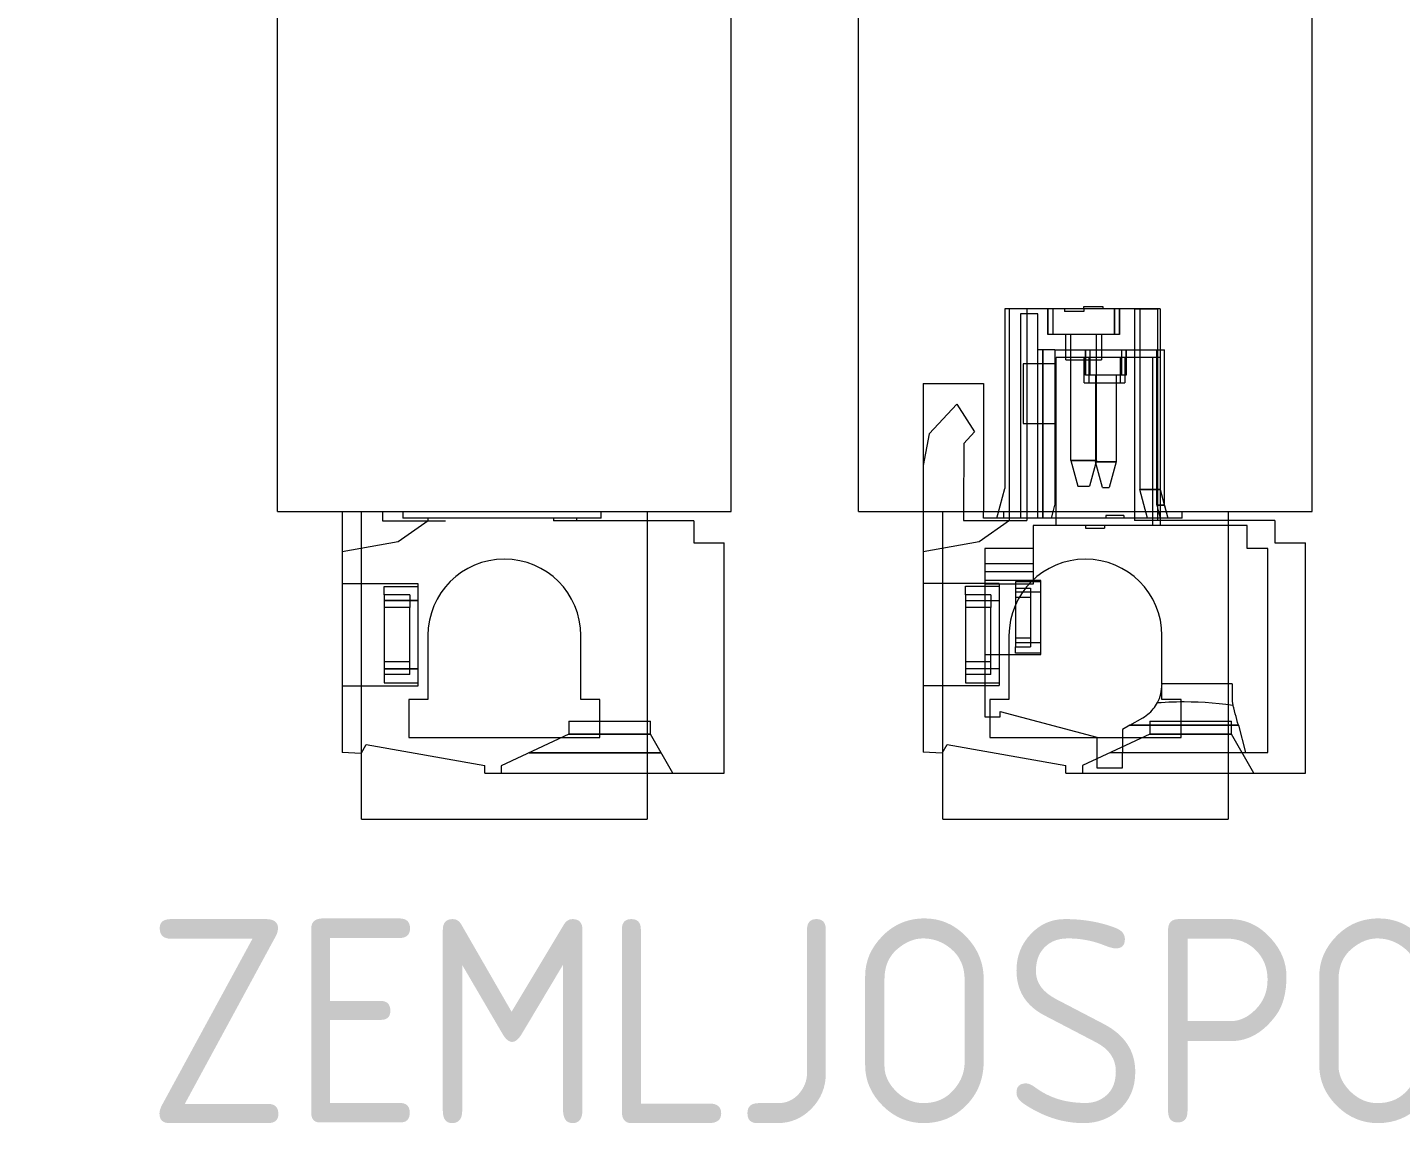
# Model space of a CAD drawing. Header units: millimetres. Extents: x 37984 to 70752, y 14140 to 37584.
# Drawn here: x 39358.2 to 39412.1, y 35640.7 to 35683.6 of the extents above; entities that cross this region are included whole.
import ezdxf

# ---------------------------------------------------------------- set-up
doc = ezdxf.new("R2010")
doc.units = ezdxf.units.MM
doc.set_wipeout_variables(frame=1)
doc.layers.add('! NO PLOT !', color=7, linetype='Continuous', true_color=0xff75dd, plot=False)
doc.layers.add('000-PI-Oprema', color=30, linetype='Continuous', lineweight=5)
doc.styles.add('PI0', font='isocpeur.ttf', dxfattribs={"width": 0.9})

# ---------------------------------------------------------------- blocks, each defined once
blk = doc.blocks.new('U30_48290102')
at = {"layer": '000-PI-Oprema'}
for p, q in [((47050.504, 36544.909), (47052.307, 36544.909)), ((47050.504, 36544.909), (47050.504, 36544.909)), ((47050.504, 36544.909), (47050.504, 36544.909)), ((47052.307, 36544.909), (47051.122, 36544.077)), ((47052.307, 36544.909), (47052.307, 36544.909)), ((47052.307, 36544.909), (47052.307, 36544.909)), ((47052.307, 36544.909), (47052.307, 36544.909)), ((47052.307, 36544.909), (47052.307, 36544.909)), ((47052.307, 36544.909), (47052.307, 36544.909)), ((47052.307, 36544.909), (47052.307, 36544.909)), ((47052.307, 36544.909), (47052.307, 36544.909)), ((47052.307, 36544.909), (47052.307, 36544.909)), ((47052.307, 36544.909), (47052.987, 36544.909)), ((47052.307, 36544.909), (47052.307, 36544.909)), ((47052.307, 36544.909), (47052.307, 36544.909)), ((47052.307, 36544.909), (47052.307, 36544.909)), ((47052.987, 36544.909), (47052.987, 36544.909)), ((47052.987, 36544.909), (47052.987, 36544.909)), ((47052.987, 36544.909), (47052.987, 36544.909)), ((47052.987, 36544.909), (47052.987, 36544.909)), ((47057.222, 36544.909), (47057.222, 36544.909)), ((47057.222, 36544.909), (47057.222, 36544.909)), ((47057.222, 36544.909), (47057.222, 36544.909)), ((47062.722, 36544.909), (47057.222, 36544.909)), ((47057.222, 36544.909), (47057.222, 36544.909)), ((47057.222, 36544.909), (47057.222, 36544.909)), ((47060.892, 36544.909), (47060.892, 36535.009)), ((47062.722, 36544.909), (47062.722, 36544.039)), ((47062.722, 36544.909), (47062.722, 36544.909)), ((47051.122, 36544.077), (47048.922, 36543.689)), ((47051.122, 36544.077), (47051.122, 36544.077)), ((47051.122, 36544.077), (47051.122, 36544.077)), ((47051.122, 36544.077), (47051.122, 36544.077)), ((47062.722, 36544.039), (47063.922, 36544.039)), ((47062.722, 36544.039), (47062.722, 36544.039)), ((47063.922, 36544.039), (47063.922, 36544.039)), ((47063.922, 36535.009), (47063.922, 36544.039)), ((47048.922, 36543.689), (47048.922, 36535.822)), ((47048.922, 36543.689), (47048.922, 36543.689)), ((47048.922, 36543.689), (47048.922, 36543.689)), ((47048.922, 36543.689), (47048.922, 36543.689)), ((47051.904, 36542.439), (47048.922, 36542.439)), ((47051.904, 36542.439), (47048.922, 36542.439)), ((47051.904, 36542.439), (47048.922, 36542.439)), ((47051.904, 36542.439), (47048.922, 36542.439)), ((47050.58, 36542.001), (47050.58, 36542.331)), ((47050.58, 36542.331), (47051.904, 36542.331)), ((47050.58, 36542.331), (47051.904, 36542.331)), ((47050.58, 36542.331), (47051.904, 36542.331)), ((47050.58, 36542.331), (47051.904, 36542.331)), ((47051.904, 36538.439), (47051.904, 36542.439)), ((47051.58, 36542.001), (47050.58, 36542.001)), ((47051.58, 36542.001), (47050.58, 36542.001)), ((47051.58, 36542.001), (47050.58, 36542.001)), ((47051.58, 36542.001), (47050.58, 36542.001)), ((47050.58, 36542.001), (47050.58, 36539.372)), ((47051.904, 36541.777), (47050.58, 36541.777)), ((47050.58, 36541.777), (47051.904, 36541.777)), ((47050.58, 36541.777), (47051.904, 36541.777)), ((47050.58, 36541.777), (47051.904, 36541.777)), ((47051.58, 36542.001), (47051.58, 36541.506)), ((47051.58, 36541.506), (47050.58, 36541.506)), ((47051.58, 36541.506), (47050.58, 36541.506)), ((47051.58, 36541.506), (47050.58, 36541.506)), ((47051.58, 36541.506), (47050.58, 36541.506)), ((47050.58, 36541.506), (47050.58, 36539.102)), ((47051.58, 36538.877), (47051.58, 36541.506)), ((47052.292, 36540.404), (47052.292, 36537.904)), ((47052.292, 36540.404), (47052.292, 36540.404)), ((47058.292, 36537.904), (47058.292, 36540.404)), ((47058.292, 36540.404), (47058.292, 36540.404)), ((47051.58, 36539.372), (47050.58, 36539.372)), ((47051.58, 36539.372), (47050.58, 36539.372)), ((47051.58, 36539.372), (47050.58, 36539.372)), ((47051.58, 36539.372), (47050.58, 36539.372)), ((47051.904, 36539.102), (47050.58, 36539.102)), ((47050.58, 36539.102), (47051.904, 36539.102)), ((47050.58, 36539.102), (47051.904, 36539.102)), ((47050.58, 36539.102), (47051.904, 36539.102)), ((47050.58, 36539.102), (47050.58, 36538.548)), ((47048.922, 36538.439), (47051.904, 36538.439)), ((47048.922, 36538.439), (47051.904, 36538.439)), ((47048.922, 36538.439), (47051.904, 36538.439)), ((47048.922, 36538.439), (47051.904, 36538.439)), ((47051.58, 36538.877), (47050.58, 36538.877)), ((47051.58, 36538.877), (47050.58, 36538.877)), ((47051.58, 36538.877), (47050.58, 36538.877)), ((47051.58, 36538.877), (47050.58, 36538.877)), ((47050.58, 36538.548), (47051.904, 36538.548)), ((47050.58, 36538.548), (47051.904, 36538.548)), ((47050.58, 36538.548), (47051.904, 36538.548)), ((47050.58, 36538.548), (47051.904, 36538.548)), ((47051.542, 36537.904), (47051.542, 36536.404)), ((47052.292, 36537.904), (47051.542, 36537.904)), ((47051.542, 36537.904), (47051.542, 36537.904)), ((47052.292, 36537.904), (47052.292, 36537.904)), ((47059.042, 36537.904), (47058.292, 36537.904)), ((47058.292, 36537.904), (47058.292, 36537.904)), ((47059.042, 36536.404), (47059.042, 36537.904)), ((47059.042, 36537.904), (47059.042, 36537.904)), ((47057.822, 36537.049), (47057.822, 36537.049)), ((47057.822, 36537.049), (47057.822, 36537.049)), ((47057.822, 36537.049), (47057.822, 36537.049)), ((47057.822, 36537.049), (47061.022, 36537.049)), ((47057.822, 36537.049), (47057.822, 36536.539)), ((47057.822, 36537.049), (47057.822, 36537.049)), ((47061.022, 36537.049), (47061.022, 36537.049)), ((47061.022, 36537.049), (47061.022, 36537.049)), ((47061.022, 36537.049), (47061.022, 36537.049)), ((47061.022, 36536.539), (47061.022, 36537.049)), ((47061.022, 36537.049), (47061.022, 36537.049)), ((47051.542, 36536.404), (47059.042, 36536.404)), ((47051.542, 36536.404), (47051.542, 36536.404)), ((47057.822, 36536.539), (47055.172, 36535.303)), ((47061.022, 36536.539), (47057.822, 36536.539)), ((47057.822, 36536.539), (47057.822, 36536.539)), ((47057.822, 36536.539), (47057.822, 36536.539)), ((47057.822, 36536.539), (47057.822, 36536.539)), ((47057.822, 36536.539), (47061.022, 36536.539)), ((47057.822, 36536.539), (47057.822, 36536.539)), ((47059.042, 36536.404), (47059.042, 36536.404)), ((47061.022, 36536.539), (47061.022, 36536.539)), ((47061.022, 36536.539), (47061.022, 36536.539)), ((47061.906, 36535.009), (47061.022, 36536.539)), ((47061.022, 36536.539), (47061.022, 36536.539)), ((47061.022, 36536.539), (47061.022, 36536.539)), ((47049.672, 36535.789), (47048.922, 36535.822)), ((47048.922, 36535.822), (47048.922, 36535.822)), ((47049.672, 36535.789), (47049.869, 36536.13)), ((47049.672, 36535.789), (47049.672, 36535.789)), ((47049.692, 36533.204), (47049.692, 36535.824)), ((47049.869, 36536.13), (47054.522, 36535.309)), ((47049.869, 36536.13), (47049.869, 36536.13)), ((47061.44, 36535.815), (47056.269, 36535.815)), ((47056.269, 36535.815), (47061.44, 36535.815)), ((47061.44, 36535.815), (47056.269, 36535.815)), ((47056.269, 36535.815), (47061.44, 36535.815)), ((47056.269, 36535.815), (47061.44, 36535.815)), ((47061.44, 36535.815), (47056.269, 36535.815)), ((47054.522, 36535.009), (47054.522, 36535.309)), ((47054.522, 36535.309), (47054.522, 36535.309)), ((47055.172, 36535.303), (47055.172, 36535.303)), ((47055.172, 36535.303), (47055.172, 36535.303)), ((47055.172, 36535.303), (47055.172, 36535.303)), ((47055.172, 36535.303), (47055.172, 36535.009)), ((47055.172, 36535.303), (47055.172, 36535.303)), ((47054.522, 36535.009), (47063.922, 36535.009)), ((47054.522, 36535.009), (47054.522, 36535.009)), ((47055.172, 36535.009), (47055.172, 36535.009)), ((47055.172, 36535.009), (47055.172, 36535.009)), ((47055.172, 36535.009), (47055.172, 36535.009)), ((47055.172, 36535.009), (47055.172, 36535.009)), ((47060.892, 36535.009), (47060.892, 36533.204)), ((47061.906, 36535.009), (47061.906, 36535.009)), ((47061.906, 36535.009), (47061.906, 36535.009)), ((47061.906, 36535.009), (47061.906, 36535.009)), ((47061.906, 36535.009), (47061.906, 36535.009)), ((47063.922, 36535.009), (47063.922, 36535.009)), ((47049.692, 36533.204), (47060.892, 36533.204)), ((47049.692, 36533.204), (47049.692, 36533.204)), ((47060.892, 36533.204), (47060.892, 36533.204))]:
    blk.add_line(p, q, dxfattribs=at)
blk.add_arc((47055.292, 36540.404), 3, 0, 180, dxfattribs=at)
blk.add_wipeout([(47046.392, 36634.767), (47064.192, 36634.767), (47064.192, 36545.267), (47046.392, 36545.267)]).dxf.layer = '000-PI-Oprema'
for p, q in [((47046.392, 36545.267), (47046.392, 36567.526)), ((47064.192, 36545.267), (47064.192, 36567.526)), ((47046.392, 36545.267), (47064.192, 36545.267)), ((47046.392, 36545.267), (47046.392, 36545.267)), ((47048.922, 36545.267), (47048.922, 36543.689)), ((47048.922, 36545.267), (47048.922, 36545.267)), ((47049.692, 36545.267), (47049.692, 36545.267)), ((47049.692, 36535.824), (47049.692, 36545.267)), ((47050.505, 36545.267), (47050.504, 36544.909)), ((47051.311, 36545.267), (47051.311, 36545.009)), ((47059.092, 36545.009), (47051.311, 36545.009)), ((47051.311, 36545.009), (47051.311, 36545.009)), ((47051.817, 36545.009), (47051.817, 36545.009)), ((47052.307, 36544.909), (47052.307, 36545.009)), ((47057.222, 36545.009), (47057.222, 36544.909)), ((47057.722, 36545.009), (47057.722, 36545.009)), ((47057.722, 36545.009), (47057.722, 36545.009)), ((47057.722, 36545.009), (47057.722, 36545.009)), ((47057.722, 36545.009), (47057.722, 36545.009)), ((47057.722, 36545.009), (47057.722, 36545.009)), ((47058.137, 36544.909), (47058.137, 36545.009)), ((47059.092, 36545.267), (47059.092, 36545.267)), ((47059.092, 36545.009), (47059.092, 36545.267)), ((47059.092, 36545.009), (47059.092, 36545.009)), ((47060.892, 36545.267), (47060.892, 36545.267)), ((47060.892, 36545.267), (47060.892, 36544.909)), ((47064.192, 36545.267), (47064.192, 36545.267))]:
    blk.add_line(p, q, dxfattribs=at)
blk = doc.blocks.new('Socomec C-31')
at = {"layer": '000-PI-Oprema'}
for p, q in [((4.111, -45.1), (5.915, -45.1)), ((4.111, -45.1), (4.111, -45.1)), ((5.915, -45.1), (4.73, -45.932)), ((5.915, -45.1), (5.915, -45.1)), ((5.915, -45.1), (6.595, -45.1)), ((5.915, -45.1), (5.915, -45.1)), ((5.915, -45.1), (5.915, -45.1)), ((5.915, -45.1), (5.915, -45.1)), ((5.915, -45.1), (5.915, -45.1)), ((5.915, -45.1), (5.915, -45.1)), ((6.595, -45.1), (6.595, -45.1)), ((6.595, -45.1), (6.595, -45.1)), ((10.83, -45.1), (10.83, -45.1)), ((16.33, -45.1), (10.83, -45.1)), ((10.83, -45.1), (10.83, -45.1)), ((10.83, -45.1), (10.83, -45.1)), ((11.85, -45.3), (11.85, -45.1)), ((14.5, -45.1), (14.5, -55)), ((16.33, -45.1), (16.33, -45.1)), ((16.33, -45.1), (16.33, -45.97)), ((6.85, -45.3), (6.85, -45.3)), ((15.25, -45.3), (6.85, -45.3)), ((6.85, -45.3), (6.85, -46.2)), ((7.75, -45.3), (7.75, -45.3)), ((7.75, -45.3), (7.75, -45.3)), ((7.75, -45.3), (7.75, -45.3)), ((8.9, -45.3), (8.9, -45.3)), ((8.9, -45.3), (8.9, -45.3)), ((8.9, -45.3), (8.9, -45.4)), ((8.9, -45.4), (8.9, -45.4)), ((8.9, -45.4), (8.9, -45.4)), ((8.9, -45.4), (9.65, -45.4)), ((9.65, -45.3), (9.65, -45.4)), ((9.65, -45.3), (9.65, -45.4)), ((11.85, -45.3), (11.85, -45.3)), ((11.85, -45.3), (11.85, -45.3)), ((11.85, -45.3), (11.85, -45.3)), ((11.85, -45.3), (11.85, -45.3)), ((11.85, -45.3), (11.85, -45.3)), ((11.85, -45.3), (11.85, -45.3)), ((15.25, -45.3), (15.25, -45.3)), ((15.25, -46.2), (15.25, -45.3)), ((4.73, -45.932), (2.53, -46.32)), ((2.53, -46.32), (2.53, -54.187)), ((2.53, -46.32), (2.53, -46.32)), ((2.53, -46.32), (2.53, -46.32)), ((4.73, -45.932), (4.73, -45.932)), ((4.73, -45.932), (4.73, -45.932)), ((4.95, -46.2), (4.95, -46.2)), ((4.95, -46.2), (4.95, -52.8)), ((4.95, -46.2), (4.95, -46.2)), ((6.85, -46.2), (4.95, -46.2)), ((6.85, -46.2), (6.85, -46.2)), ((6.85, -46.2), (6.85, -46.2)), ((6.85, -46.2), (6.85, -47.1)), ((15.25, -46.2), (15.25, -46.2)), ((16.05, -46.2), (15.25, -46.2)), ((16.05, -46.2), (16.05, -46.2)), ((16.05, -54.2), (16.05, -46.2)), ((16.33, -45.97), (16.33, -45.97)), ((16.33, -45.97), (17.53, -45.97)), ((17.53, -45.97), (17.53, -45.97)), ((17.53, -55), (17.53, -45.97)), ((6.85, -46.8), (4.95, -46.8)), ((6.85, -46.8), (4.95, -46.8)), ((6.85, -46.8), (4.95, -46.8)), ((4.95, -47.1), (4.95, -47.1)), ((4.95, -47.1), (4.95, -47.1)), ((4.95, -47.1), (6.85, -47.1)), ((6.85, -47.1), (6.85, -47.1)), ((6.85, -47.1), (6.85, -47.6)), ((6.85, -47.1), (6.85, -47.1)), ((5.511, -47.57), (2.53, -47.57)), ((5.511, -47.57), (2.53, -47.57)), ((4.188, -48.008), (4.188, -47.679)), ((4.188, -47.679), (5.511, -47.679)), ((4.188, -47.679), (5.511, -47.679)), ((7.15, -47.45), (4.95, -47.45)), ((7.15, -47.45), (4.95, -47.45)), ((7.15, -47.45), (4.95, -47.45)), ((4.95, -47.6), (4.95, -47.6)), ((4.95, -47.6), (4.95, -47.6)), ((6.85, -47.6), (4.95, -47.6)), ((5.511, -47.57), (5.511, -51.57)), ((6.15, -47.5), (6.15, -47.91)), ((7.15, -47.5), (6.15, -47.5)), ((7.15, -47.5), (6.15, -47.5)), ((7.15, -47.5), (6.15, -47.5)), ((6.15, -47.749), (6.75, -47.749)), ((6.15, -47.749), (6.75, -47.749)), ((6.15, -47.749), (6.75, -47.749)), ((7.15, -47.91), (6.15, -47.91)), ((6.15, -47.91), (6.15, -49.697)), ((7.15, -47.91), (6.15, -47.91)), ((7.15, -47.91), (6.15, -47.91)), ((6.75, -47.749), (6.75, -49.697)), ((6.85, -47.6), (6.85, -47.6)), ((6.85, -47.6), (6.85, -47.6)), ((7.15, -50.35), (7.15, -47.45)), ((5.188, -48.008), (4.188, -48.008)), ((4.188, -48.008), (4.188, -50.637)), ((5.188, -48.008), (4.188, -48.008)), ((4.188, -48.233), (5.511, -48.233)), ((4.188, -48.233), (5.511, -48.233)), ((5.188, -48.008), (5.188, -48.503)), ((6.15, -48.103), (6.75, -48.103)), ((6.15, -48.103), (6.75, -48.103)), ((6.15, -48.103), (6.75, -48.103)), ((6.15, -48.103), (6.15, -50.051)), ((5.188, -48.503), (4.188, -48.503)), ((5.188, -48.503), (4.188, -48.503)), ((4.188, -48.503), (4.188, -50.907)), ((5.188, -51.132), (5.188, -48.503)), ((5.9, -49.613), (5.9, -52.113)), ((5.9, -49.613), (5.9, -49.613)), ((6.15, -49.697), (6.75, -49.697)), ((6.15, -49.697), (6.75, -49.697)), ((6.15, -49.697), (6.75, -49.697)), ((7.15, -49.89), (6.15, -49.89)), ((7.15, -49.89), (6.15, -49.89)), ((7.15, -49.89), (6.15, -49.89)), ((6.15, -50.051), (6.75, -50.051)), ((6.15, -50.3), (6.15, -50.051)), ((6.15, -50.051), (6.75, -50.051)), ((6.15, -50.051), (6.75, -50.051)), ((6.75, -49.697), (6.75, -50.051)), ((11.9, -51.5), (11.9, -49.613)), ((11.9, -49.613), (11.9, -49.613)), ((5.188, -50.637), (4.188, -50.637)), ((5.188, -50.637), (4.188, -50.637)), ((4.95, -50.35), (7.15, -50.35)), ((4.95, -50.35), (7.15, -50.35)), ((4.95, -50.35), (7.15, -50.35)), ((7.15, -50.3), (6.15, -50.3)), ((7.15, -50.3), (6.15, -50.3)), ((7.15, -50.3), (6.15, -50.3)), ((4.188, -50.907), (5.511, -50.907)), ((4.188, -50.907), (4.188, -51.461)), ((4.188, -50.907), (5.511, -50.907)), ((5.188, -51.132), (4.188, -51.132)), ((5.188, -51.132), (4.188, -51.132)), ((2.53, -51.57), (5.511, -51.57)), ((2.53, -51.57), (5.511, -51.57)), ((4.188, -51.461), (5.511, -51.461)), ((4.188, -51.461), (5.511, -51.461)), ((11.9, -51.5), (11.9, -51.5)), ((11.9, -51.5), (11.9, -51.534)), ((11.9, -51.5), (11.9, -51.5)), ((11.9, -51.5), (11.9, -51.5)), ((14.65, -51.5), (11.9, -51.5)), ((11.9, -51.534), (11.9, -51.534)), ((11.9, -51.534), (11.9, -51.534)), ((11.9, -51.534), (11.9, -51.534)), ((11.9, -52.113), (11.9, -51.534)), ((14.65, -51.5), (14.65, -51.5)), ((14.65, -51.5), (14.65, -51.5)), ((14.65, -51.5), (14.65, -51.5)), ((14.65, -51.5), (14.65, -52.2)), ((5.15, -52.113), (5.15, -53.613)), ((5.9, -52.113), (5.15, -52.113)), ((5.15, -52.113), (5.15, -52.113)), ((5.9, -52.113), (5.9, -52.113)), ((11.688, -52.303), (11.723, -52.24)), ((11.723, -52.24), (11.873, -52.23)), ((11.723, -52.24), (11.873, -52.23)), ((11.723, -52.24), (11.873, -52.23)), ((11.723, -52.24), (11.873, -52.23)), ((11.723, -52.24), (11.873, -52.23)), ((11.723, -52.24), (11.873, -52.23)), ((11.873, -52.23), (12.022, -52.221)), ((11.873, -52.23), (12.022, -52.221)), ((11.873, -52.23), (12.022, -52.221)), ((11.873, -52.23), (12.022, -52.221)), ((11.873, -52.23), (12.022, -52.221)), ((11.873, -52.23), (12.022, -52.221)), ((12.65, -52.113), (11.9, -52.113)), ((11.9, -52.113), (11.9, -52.113)), ((12.022, -52.221), (12.171, -52.213)), ((12.022, -52.221), (12.171, -52.213)), ((12.022, -52.221), (12.171, -52.213)), ((12.022, -52.221), (12.171, -52.213)), ((12.022, -52.221), (12.171, -52.213)), ((12.022, -52.221), (12.171, -52.213)), ((12.171, -52.213), (12.321, -52.207)), ((12.171, -52.213), (12.321, -52.207)), ((12.171, -52.213), (12.321, -52.207)), ((12.171, -52.213), (12.321, -52.207)), ((12.171, -52.213), (12.321, -52.207)), ((12.171, -52.213), (12.321, -52.207)), ((12.321, -52.207), (12.471, -52.203)), ((12.321, -52.207), (12.471, -52.203)), ((12.321, -52.207), (12.471, -52.203)), ((12.321, -52.207), (12.471, -52.203)), ((12.321, -52.207), (12.471, -52.203)), ((12.321, -52.207), (12.471, -52.203)), ((12.471, -52.203), (12.62, -52.201)), ((12.471, -52.203), (12.62, -52.201)), ((12.471, -52.203), (12.62, -52.201)), ((12.471, -52.203), (12.62, -52.201)), ((12.471, -52.203), (12.62, -52.201)), ((12.471, -52.203), (12.62, -52.201)), ((12.62, -52.201), (12.77, -52.2)), ((12.62, -52.201), (12.77, -52.2)), ((12.62, -52.201), (12.77, -52.2)), ((12.62, -52.201), (12.77, -52.2)), ((12.62, -52.201), (12.77, -52.2)), ((12.62, -52.201), (12.77, -52.2)), ((12.65, -53.613), (12.65, -52.113)), ((12.65, -52.113), (12.65, -52.113)), ((12.77, -52.2), (13.045, -52.203)), ((12.77, -52.2), (13.045, -52.203)), ((12.77, -52.2), (13.045, -52.203)), ((12.77, -52.2), (13.045, -52.203)), ((12.77, -52.2), (13.045, -52.203)), ((12.77, -52.2), (13.045, -52.203)), ((13.045, -52.203), (13.319, -52.211)), ((13.045, -52.203), (13.319, -52.211)), ((13.045, -52.203), (13.319, -52.211)), ((13.045, -52.203), (13.319, -52.211)), ((13.045, -52.203), (13.319, -52.211)), ((13.045, -52.203), (13.319, -52.211)), ((13.319, -52.211), (13.593, -52.225)), ((13.319, -52.211), (13.593, -52.225)), ((13.319, -52.211), (13.593, -52.225)), ((13.319, -52.211), (13.593, -52.225)), ((13.319, -52.211), (13.593, -52.225)), ((13.319, -52.211), (13.593, -52.225)), ((13.593, -52.225), (13.867, -52.244)), ((13.593, -52.225), (13.867, -52.244)), ((13.593, -52.225), (13.867, -52.244)), ((13.593, -52.225), (13.867, -52.244)), ((13.593, -52.225), (13.867, -52.244)), ((13.593, -52.225), (13.867, -52.244)), ((13.867, -52.244), (14.141, -52.269)), ((13.867, -52.244), (14.141, -52.269)), ((13.867, -52.244), (14.141, -52.269)), ((13.867, -52.244), (14.141, -52.269)), ((13.867, -52.244), (14.141, -52.269)), ((13.867, -52.244), (14.141, -52.269)), ((14.65, -52.2), (14.686, -52.335)), ((14.65, -52.2), (14.65, -52.2)), ((14.65, -52.2), (14.65, -52.2)), ((14.65, -52.2), (14.65, -52.2)), ((5.55, -52.582), (5.55, -52.582)), ((5.55, -52.8), (5.55, -52.582)), ((5.55, -52.582), (9.35, -53.6)), ((11.15, -52.833), (11.218, -52.791)), ((11.218, -52.791), (11.283, -52.746)), ((11.283, -52.746), (11.346, -52.698)), ((11.346, -52.698), (11.404, -52.648)), ((11.404, -52.648), (11.46, -52.595)), ((11.46, -52.595), (11.512, -52.54)), ((11.512, -52.54), (11.561, -52.484)), ((11.561, -52.484), (11.607, -52.425)), ((11.607, -52.425), (11.649, -52.365)), ((11.649, -52.365), (11.688, -52.303)), ((14.141, -52.269), (14.414, -52.299)), ((14.141, -52.269), (14.414, -52.299)), ((14.141, -52.269), (14.414, -52.299)), ((14.141, -52.269), (14.414, -52.299)), ((14.141, -52.269), (14.414, -52.299)), ((14.141, -52.269), (14.414, -52.299)), ((14.414, -52.299), (14.686, -52.335)), ((14.414, -52.299), (14.686, -52.335)), ((14.414, -52.299), (14.686, -52.335)), ((14.414, -52.299), (14.686, -52.335)), ((14.414, -52.299), (14.686, -52.335)), ((14.414, -52.299), (14.686, -52.335)), ((14.717, -52.448), (14.686, -52.335)), ((14.747, -52.562), (14.717, -52.448)), ((14.777, -52.675), (14.747, -52.562)), ((14.808, -52.788), (14.777, -52.675)), ((14.838, -52.902), (14.808, -52.788)), ((4.95, -52.8), (5.55, -52.8)), ((4.95, -52.8), (4.95, -52.8)), ((5.55, -52.8), (5.55, -52.8)), ((10.639, -53.128), (10.35, -53.295)), ((10.35, -53.295), (10.35, -53.295)), ((10.35, -53.295), (10.35, -53.295)), ((10.35, -53.295), (10.35, -53.295)), ((10.35, -53.295), (10.35, -54.2)), ((10.639, -53.128), (11.15, -52.833)), ((10.639, -53.128), (12.77, -53.128)), ((10.639, -53.128), (12.77, -53.128)), ((10.639, -53.128), (12.77, -53.128)), ((12.77, -53.128), (10.639, -53.128)), ((12.77, -53.128), (10.639, -53.128)), ((12.77, -53.128), (10.639, -53.128)), ((11.15, -52.833), (11.15, -52.833)), ((11.15, -52.833), (11.15, -52.833)), ((11.15, -52.833), (11.15, -52.833)), ((11.43, -52.96), (11.43, -52.96)), ((11.43, -52.96), (11.43, -53.47)), ((11.43, -52.96), (11.43, -52.96)), ((11.43, -52.96), (14.63, -52.96)), ((14.899, -53.128), (12.77, -53.128)), ((14.899, -53.128), (12.77, -53.128)), ((14.899, -53.128), (12.77, -53.128)), ((12.77, -53.128), (14.899, -53.128)), ((12.77, -53.128), (14.899, -53.128)), ((12.77, -53.128), (14.899, -53.128)), ((14.63, -52.96), (14.63, -52.96)), ((14.63, -53.47), (14.63, -52.96)), ((14.63, -52.96), (14.63, -52.96)), ((14.868, -53.015), (14.838, -52.902)), ((14.899, -53.128), (14.868, -53.015)), ((14.899, -53.128), (15.186, -54.2)), ((5.15, -53.613), (12.65, -53.613)), ((5.15, -53.613), (5.15, -53.613)), ((11.43, -53.47), (8.78, -54.706)), ((9.35, -53.6), (9.35, -54.8)), ((9.35, -53.6), (9.35, -53.6)), ((14.63, -53.47), (11.43, -53.47)), ((11.43, -53.47), (11.43, -53.47)), ((11.43, -53.47), (11.43, -53.47)), ((11.43, -53.47), (14.63, -53.47)), ((14.63, -53.47), (11.43, -53.47)), ((11.43, -53.47), (14.63, -53.47)), ((12.65, -53.613), (12.65, -53.613)), ((15.513, -55), (14.63, -53.47)), ((14.63, -53.47), (14.63, -53.47)), ((14.63, -53.47), (14.63, -53.47)), ((3.28, -54.22), (2.53, -54.187)), ((2.53, -54.187), (2.53, -54.187)), ((3.28, -54.22), (3.477, -53.879)), ((3.28, -54.22), (3.28, -54.22)), ((3.3, -56.813), (3.3, -54.185)), ((3.477, -53.879), (8.13, -54.7)), ((3.477, -53.879), (3.477, -53.879)), ((9.865, -54.2), (15.051, -54.2)), ((9.865, -54.2), (15.051, -54.2)), ((10.35, -54.8), (10.35, -54.2)), ((10.35, -54.2), (10.35, -54.2)), ((10.35, -54.2), (10.35, -54.2)), ((10.35, -54.2), (10.35, -54.2)), ((10.35, -54.2), (10.35, -54.2)), ((15.051, -54.2), (16.05, -54.2)), ((15.186, -54.2), (15.186, -54.2)), ((15.186, -54.2), (15.186, -54.2)), ((15.186, -54.2), (15.186, -54.2)), ((16.05, -54.2), (16.05, -54.2)), ((8.13, -54.7), (8.13, -54.7)), ((8.13, -55), (8.13, -54.7)), ((8.78, -54.706), (8.78, -54.706)), ((8.78, -54.706), (8.78, -55)), ((8.78, -54.706), (8.78, -54.706)), ((9.35, -54.8), (9.35, -54.8)), ((9.35, -54.8), (10.35, -54.8)), ((10.35, -54.8), (10.35, -54.8)), ((8.13, -55), (17.53, -55)), ((8.13, -55), (8.13, -55)), ((8.78, -55), (8.78, -55)), ((8.78, -55), (8.78, -55)), ((14.5, -55), (14.5, -56.813)), ((15.513, -55), (15.513, -55)), ((15.513, -55), (15.513, -55)), ((17.53, -55), (17.53, -55)), ((3.3, -56.813), (14.5, -56.813)), ((3.3, -56.813), (3.3, -56.813)), ((14.5, -56.813), (14.5, -56.813))]:
    blk.add_line(p, q, dxfattribs=at)
for centre, radius, start, end in [((8.9, -49.613), 3, 0, 180), ((10.4, -51.534), 1.5, 331.9038, 0)]:
    blk.add_arc(centre, radius, start, end, dxfattribs=at)
blk.add_wipeout([(0, 44.75), (17.8, 44.75), (17.8, -44.75), (0, -44.75)]).dxf.layer = '000-PI-Oprema'
for p, q in [((0, -44.75), (0, -22.491)), ((17.8, -44.75), (17.8, -22.491)), ((5.737, -36.8), (5.737, -36.8)), ((5.737, -36.8), (5.737, -43.837)), ((11.03, -36.8), (5.737, -36.8)), ((5.915, -36.8), (5.915, -36.8)), ((5.915, -36.8), (5.915, -36.8)), ((10.83, -36.8), (5.915, -36.8)), ((5.915, -36.8), (5.915, -36.8)), ((5.915, -45), (5.915, -36.8)), ((6.35, -37), (6.35, -37)), ((6.35, -37), (6.35, -45)), ((7.03, -37), (6.35, -37)), ((6.35, -37), (6.35, -37)), ((6.35, -37), (6.35, -37)), ((6.595, -36.8), (6.595, -36.8)), ((6.595, -36.8), (6.595, -45.1)), ((6.595, -36.8), (6.595, -36.8)), ((7.03, -37), (7.03, -37)), ((7.03, -45), (7.03, -37)), ((7.03, -37), (7.03, -37)), ((7.03, -37), (7.03, -37)), ((7.43, -37.8), (7.43, -36.8)), ((7.43, -37.8), (7.43, -36.8)), ((7.43, -36.8), (7.43, -37.8)), ((7.43, -37.8), (7.43, -36.8)), ((7.618, -36.8), (7.618, -37.8)), ((7.618, -36.8), (7.618, -37.8)), ((8.08, -36.8), (8.08, -36.8)), ((8.08, -36.8), (8.08, -36.9)), ((8.83, -36.9), (8.08, -36.9)), ((8.08, -36.9), (8.08, -36.9)), ((8.83, -36.7), (9.58, -36.7)), ((8.83, -36.8), (8.83, -36.7)), ((8.83, -36.8), (8.83, -36.9)), ((9.58, -36.7), (9.58, -36.7)), ((9.58, -36.7), (9.58, -36.8)), ((9.58, -36.8), (9.58, -36.8)), ((10.042, -37.8), (10.042, -36.8)), ((10.042, -36.8), (10.042, -37.8)), ((10.23, -36.8), (10.23, -37.8)), ((10.23, -36.8), (10.23, -37.8)), ((10.23, -36.8), (10.23, -37.8)), ((10.23, -37.8), (10.23, -36.8)), ((10.83, -36.8), (11.745, -36.8)), ((10.83, -36.8), (10.83, -36.8)), ((10.83, -36.8), (10.83, -36.8)), ((10.83, -36.8), (10.83, -36.8)), ((10.83, -36.8), (10.83, -45)), ((11.03, -36.8), (11.03, -36.8)), ((11.83, -36.8), (11.03, -36.8)), ((11.03, -36.8), (11.03, -36.8)), ((11.03, -36.8), (11.03, -36.8)), ((11.03, -36.8), (11.03, -43.88)), ((11.745, -45), (11.745, -36.8)), ((11.83, -36.8), (11.83, -43.88)), ((11.83, -36.8), (11.83, -43.88)), ((10.23, -37.8), (7.43, -37.8)), ((10.23, -37.8), (7.43, -37.8)), ((8.13, -38.8), (8.13, -37.8)), ((8.13, -38.8), (8.13, -37.8)), ((8.33, -37.8), (8.33, -37.8)), ((8.33, -42.75), (8.33, -37.8)), ((8.33, -37.8), (8.33, -37.8)), ((9.33, -37.8), (9.33, -37.8)), ((9.33, -42.75), (9.33, -37.8)), ((9.33, -37.8), (9.33, -37.8)), ((9.53, -37.8), (9.53, -38.8)), ((9.53, -37.8), (9.53, -38.8)), ((7.03, -38.4), (7.03, -38.4)), ((7.03, -38.4), (7.03, -38.4)), ((7.23, -38.4), (7.03, -38.4)), ((7.03, -38.4), (7.03, -38.4)), ((7.23, -38.4), (7.23, -45)), ((7.23, -45), (7.23, -38.4)), ((7.23, -45), (7.23, -38.4)), ((7.23, -38.4), (7.23, -45)), ((7.7, -38.4), (7.23, -38.4)), ((7.23, -45), (7.23, -38.4)), ((7.23, -38.4), (7.23, -45)), ((7.7, -38.4), (7.7, -38.4)), ((7.7, -38.4), (7.7, -38.4)), ((7.7, -38.4), (7.7, -44.5)), ((7.7, -38.4), (12, -38.4)), ((7.7, -38.4), (7.7, -38.4)), ((7.7, -38.4), (7.7, -38.4)), ((7.7, -38.4), (7.7, -38.4)), ((7.7, -38.4), (7.7, -38.4)), ((7.75, -38.7), (7.75, -38.7)), ((7.75, -38.7), (7.75, -38.7)), ((7.75, -45.3), (7.75, -38.7)), ((7.75, -38.7), (7.75, -38.7)), ((11.85, -38.7), (7.75, -38.7)), ((8.85, -39.7), (8.85, -38.7)), ((8.85, -39.7), (8.85, -38.7)), ((8.85, -39.7), (8.85, -38.7)), ((8.9, -39.4), (8.9, -38.4)), ((8.9, -38.4), (8.9, -39.4)), ((8.9, -38.4), (8.9, -39.4)), ((9.026, -38.7), (9.026, -39.7)), ((9.076, -38.4), (9.076, -39.4)), ((10.274, -39.7), (10.274, -38.7)), ((10.324, -39.4), (10.324, -38.4)), ((10.45, -38.7), (10.45, -39.7)), ((10.45, -38.7), (10.45, -39.7)), ((10.45, -38.7), (10.45, -39.7)), ((10.5, -39.4), (10.5, -38.4)), ((10.5, -38.4), (10.5, -39.4)), ((10.5, -38.4), (10.5, -39.4)), ((11.55, -45.3), (11.55, -38.7)), ((11.55, -45.3), (11.55, -38.7)), ((11.55, -45.3), (11.55, -38.7)), ((11.7, -44.5), (11.7, -38.4)), ((11.7, -44.5), (11.7, -38.4)), ((11.7, -44.5), (11.7, -38.4)), ((11.85, -38.7), (11.85, -38.7)), ((11.85, -38.7), (11.85, -38.7)), ((11.85, -45), (11.85, -38.7)), ((11.85, -38.7), (11.85, -38.7)), ((11.85, -38.7), (11.85, -38.7)), ((11.85, -38.7), (11.85, -38.7)), ((11.85, -38.7), (11.85, -38.7)), ((12, -38.4), (12, -38.4)), ((12, -38.4), (12, -38.4)), ((12, -44.5), (12, -38.4)), ((12, -38.4), (12, -38.4)), ((12, -38.4), (12, -38.4)), ((12, -38.4), (12, -38.4)), ((12, -38.4), (12, -38.4)), ((6.45, -38.95), (6.45, -38.95)), ((6.45, -38.95), (6.45, -38.95)), ((7.75, -38.95), (6.45, -38.95)), ((6.45, -38.95), (6.45, -38.95)), ((6.45, -38.95), (6.45, -41.3)), ((7.75, -38.95), (7.75, -38.95)), ((7.75, -38.95), (7.75, -38.95)), ((7.75, -38.95), (7.75, -38.95)), ((8.13, -38.8), (9.53, -38.8)), ((2.53, -39.724), (2.53, -44.75)), ((2.53, -39.724), (4.9, -39.724)), ((2.53, -39.724), (2.53, -39.724)), ((4.9, -39.724), (4.9, -44.75)), ((4.9, -39.724), (4.9, -39.724)), ((8.85, -39.7), (10.45, -39.7)), ((10.5, -39.4), (8.9, -39.4)), ((9.3, -39.4), (9.3, -39.4)), ((9.3, -39.4), (9.3, -39.4)), ((9.3, -39.4), (9.3, -42.8)), ((9.3, -39.4), (9.3, -39.4)), ((10.1, -39.4), (10.1, -39.4)), ((10.1, -39.4), (10.1, -39.4)), ((10.1, -39.4), (10.1, -42.8)), ((10.1, -39.4), (10.1, -39.4)), ((2.771, -41.701), (3.851, -40.533)), ((3.851, -40.533), (4.542, -41.627)), ((3.851, -40.533), (3.851, -40.533)), ((6.45, -41.3), (6.45, -41.3)), ((6.45, -41.3), (6.45, -41.3)), ((6.45, -41.3), (6.45, -41.3)), ((6.45, -41.3), (7.75, -41.3)), ((7.75, -41.3), (7.75, -41.3)), ((7.75, -41.3), (7.75, -41.3)), ((7.75, -41.3), (7.75, -41.3)), ((2.771, -41.701), (2.53, -42.937)), ((2.771, -41.701), (2.771, -41.701)), ((4.542, -41.627), (4.124, -42.079)), ((4.542, -41.627), (4.542, -41.627)), ((4.124, -42.079), (4.113, -44.75)), ((4.124, -42.079), (4.124, -42.079)), ((2.53, -42.937), (2.53, -44.75)), ((2.53, -42.937), (2.53, -42.937)), ((9.33, -42.75), (8.33, -42.75)), ((8.33, -42.75), (9.33, -42.75)), ((9.33, -42.75), (8.33, -42.75)), ((8.33, -42.75), (8.598, -43.75)), ((8.33, -42.75), (8.33, -42.75)), ((9.33, -42.75), (8.33, -42.75)), ((8.33, -42.75), (8.33, -42.75)), ((9.33, -42.75), (9.062, -43.75)), ((9.3, -42.8), (9.3, -42.8)), ((10.1, -42.8), (9.3, -42.8)), ((9.3, -42.8), (10.1, -42.8)), ((9.3, -42.8), (10.1, -42.8)), ((9.3, -42.8), (9.3, -42.8)), ((10.1, -42.8), (9.3, -42.8)), ((9.568, -43.8), (9.3, -42.8)), ((9.3, -42.8), (9.3, -42.8)), ((10.1, -42.8), (9.3, -42.8)), ((9.3, -42.8), (10.1, -42.8)), ((9.33, -42.75), (9.33, -42.75)), ((9.33, -42.75), (9.33, -42.75)), ((10.1, -42.8), (9.832, -43.8)), ((10.1, -42.8), (10.1, -42.8)), ((10.1, -42.8), (10.1, -42.8)), ((10.1, -42.8), (10.1, -42.8)), ((5.425, -45), (5.737, -43.837)), ((5.737, -43.837), (5.737, -43.837)), ((8.598, -43.75), (8.598, -43.75)), ((8.598, -43.75), (9.062, -43.75)), ((8.598, -43.75), (8.598, -43.75)), ((9.062, -43.75), (9.062, -43.75)), ((9.062, -43.75), (9.062, -43.75)), ((9.568, -43.8), (9.568, -43.8)), ((9.568, -43.8), (9.832, -43.8)), ((9.568, -43.8), (9.568, -43.8)), ((9.568, -43.8), (9.568, -43.8)), ((9.832, -43.8), (9.832, -43.8)), ((9.832, -43.8), (9.832, -43.8)), ((9.832, -43.8), (9.832, -43.8)), ((11.03, -43.88), (11.83, -43.88)), ((11.03, -43.88), (11.83, -43.88)), ((11.03, -43.88), (11.03, -43.88)), ((11.33, -45), (11.03, -43.88)), ((11.03, -43.88), (11.03, -43.88)), ((11.83, -43.88), (11.03, -43.88)), ((11.83, -43.88), (11.03, -43.88)), ((11.03, -43.88), (11.03, -43.88)), ((11.83, -43.88), (12.13, -45)), ((11.83, -43.88), (12.13, -45)), ((7.566, -45), (7.7, -44.5)), ((7.7, -44.5), (7.7, -44.5)), ((7.7, -44.5), (7.7, -44.5)), ((7.7, -44.5), (7.7, -44.5)), ((7.7, -44.5), (7.7, -44.5)), ((7.7, -44.5), (7.7, -44.5)), ((7.7, -44.5), (7.7, -44.5)), ((12, -44.5), (11.7, -44.5)), ((11.7, -44.5), (12, -44.5)), ((12, -44.5), (11.7, -44.5)), ((11.7, -44.5), (11.834, -45)), ((11.7, -44.5), (12, -44.5)), ((12, -44.5), (11.7, -44.5)), ((11.7, -44.5), (12, -44.5)), ((12, -44.5), (12, -44.5)), ((12, -44.5), (12, -44.5)), ((12, -44.5), (12, -44.5)), ((12, -44.5), (12.134, -45)), ((12, -44.5), (12, -44.5)), ((12, -44.5), (12, -44.5)), ((12, -44.5), (12, -44.5)), ((0, -44.75), (17.8, -44.75)), ((0, -44.75), (0, -44.75)), ((2.53, -44.75), (2.53, -46.32)), ((2.53, -44.75), (2.53, -44.75)), ((3.3, -44.75), (3.3, -44.75)), ((3.3, -54.185), (3.3, -44.75)), ((4.113, -44.75), (4.111, -45.1)), ((4.9, -45), (4.9, -44.75)), ((4.9, -45), (4.9, -45)), ((12.7, -45), (4.9, -45)), ((5.425, -45), (5.425, -45)), ((5.7, -44.75), (5.7, -44.75)), ((5.7, -45), (5.7, -44.75)), ((5.7, -45), (5.7, -45)), ((5.915, -45.1), (5.915, -45)), ((6.35, -45), (6.35, -45)), ((6.35, -45), (6.35, -45)), ((6.35, -45), (6.35, -45)), ((7.03, -45), (7.03, -45)), ((7.03, -45), (7.03, -45)), ((7.03, -45), (7.03, -45)), ((7.03, -45), (7.03, -45)), ((7.03, -45), (7.03, -45)), ((7.03, -45), (7.03, -45)), ((7.566, -45), (7.566, -45)), ((7.566, -45), (7.566, -45)), ((7.566, -45), (7.566, -45)), ((7.566, -45), (7.566, -45)), ((7.566, -45), (7.566, -45)), ((7.566, -45), (7.566, -45)), ((9.7, -44.9), (9.7, -45)), ((10.4, -44.9), (9.7, -44.9)), ((9.7, -44.9), (9.7, -45)), ((10.4, -44.9), (10.4, -45)), ((10.4, -44.9), (10.4, -44.9)), ((10.4, -44.9), (10.4, -44.9)), ((10.4, -45), (10.4, -45)), ((10.4, -45), (10.4, -45)), ((10.83, -45), (10.83, -45.1)), ((11.33, -45), (11.33, -45)), ((11.33, -45), (11.33, -45)), ((11.33, -45), (11.33, -45)), ((11.745, -45.1), (11.745, -45)), ((11.85, -45.1), (11.85, -45)), ((12.134, -45), (12.134, -45)), ((12.134, -45), (12.134, -45)), ((12.134, -45), (12.134, -45)), ((12.134, -45), (12.134, -45)), ((12.134, -45), (12.134, -45)), ((12.134, -45), (12.134, -45)), ((12.7, -44.75), (12.7, -44.75)), ((12.7, -44.75), (12.7, -44.75)), ((12.7, -45), (12.7, -44.75)), ((12.7, -45), (12.7, -45)), ((12.7, -45), (12.7, -45)), ((14.5, -44.75), (14.5, -44.75)), ((14.5, -44.75), (14.5, -45.1)), ((17.8, -44.75), (17.8, -44.75))]:
    blk.add_line(p, q, dxfattribs=at)

msp = doc.modelspace()

# ---------------------------------------------------------------- block references
msp.add_blockref('Socomec C-31', (39390.84, 35709.404))
at = {"layer": '000-PI-Oprema'}
msp.add_blockref('U30_48290102', (-7678.352, -880.613), dxfattribs=at)

# ---------------------------------------------------------------- texts
at = {"layer": '! NO PLOT !', "insert": (39364.246, 35644.669), "char_height": 8, "width": 202.05953, "attachment_point": 5, "style": 'PI0'}
msp.add_mtext('{\\fISOCPEUR|b0|i0|c238|p34;ZAŠTITA OD ZEMLJOSPOJA}', dxfattribs=at)

doc.saveas('drawing.dxf')
